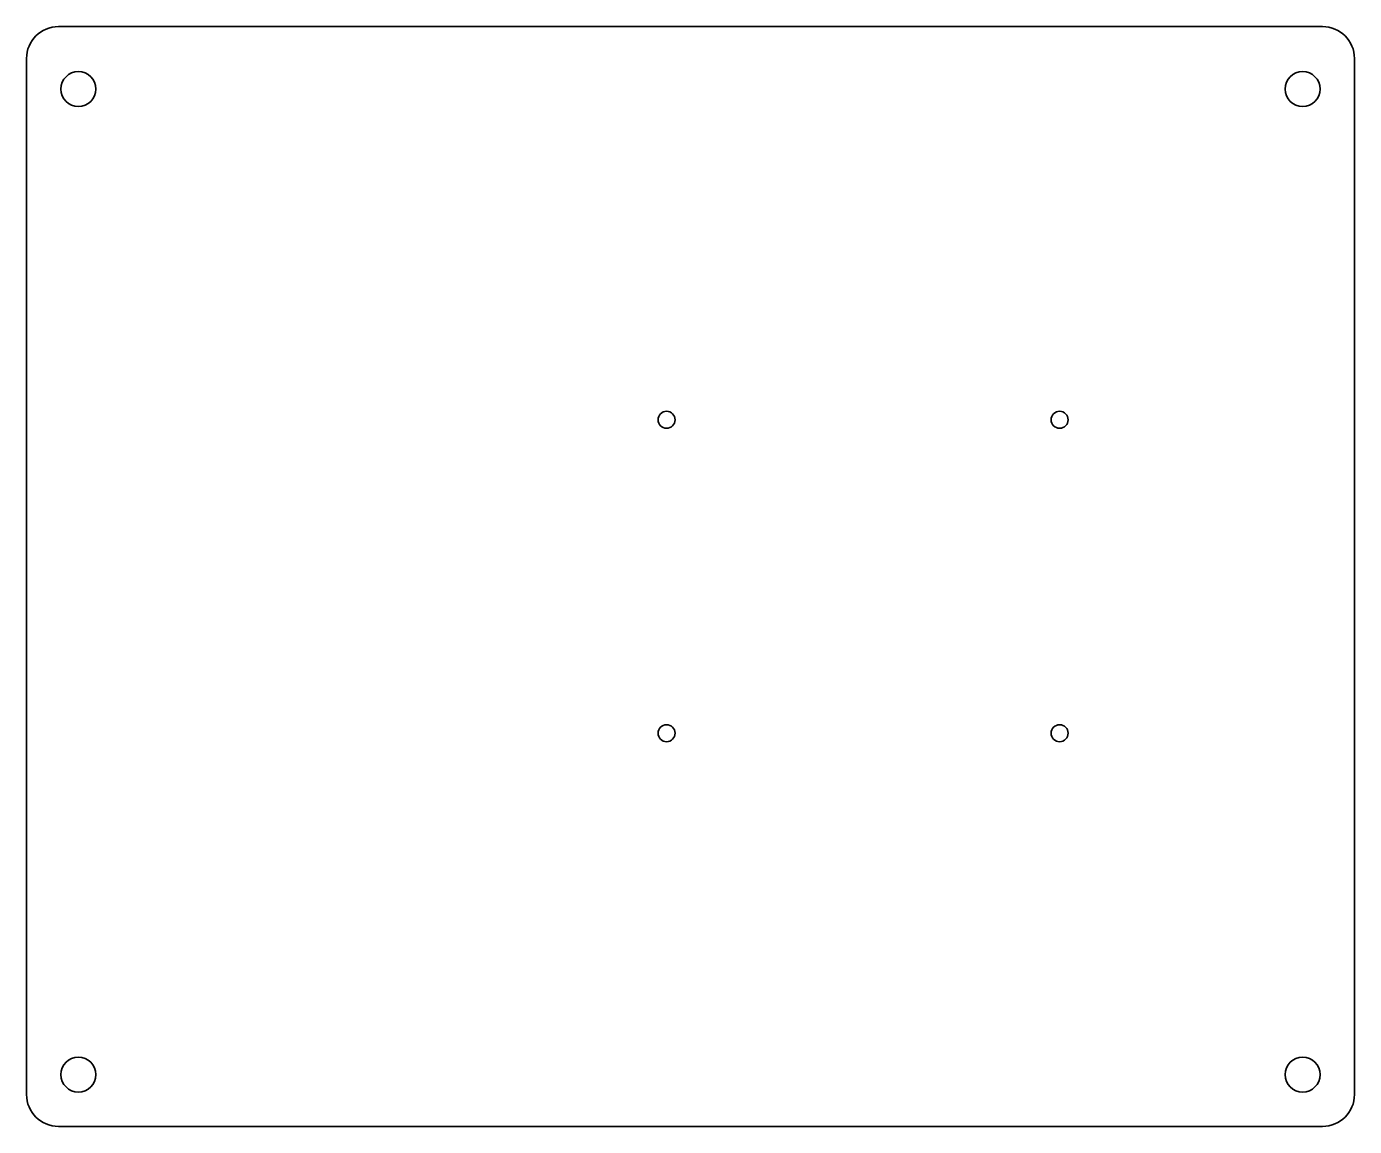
# Model space of a CAD drawing. Header units: inches. Extents: x 0 to 250, y 0 to 207.
import ezdxf

# ---------------------------------------------------------------- set-up
doc = ezdxf.new("R2010")
doc.units = ezdxf.units.IN
doc.header["$MEASUREMENT"] = 0
doc.layers.add('SIMUMAK Visible (ISO)', color=7, linetype='Continuous', lineweight=35)

# ---------------------------------------------------------------- blocks, each defined once
blk = doc.blocks.new('3DOF250-04-CEAF01_Sheet_3DOF250-04-CEAF01')
at = {"layer": 'SIMUMAK Visible (ISO)'}
for p, q in [((-119, 103.5), (119, 103.5)), ((-125, -97.5), (-125, 97.5)), ((125, 97.5), (125, -97.5)), ((119, -103.5), (-119, -103.5))]:
    blk.add_line(p, q, dxfattribs=at)
for centre, radius in [((-115.2375, 91.7375), 3.3), ((115.2375, 91.7375), 3.3), ((-4.5, 29.5), 1.6), ((69.5, 29.5), 1.6), ((-4.5, -29.5), 1.6), ((69.5, -29.5), 1.6), ((-115.2375, -93.7375), 3.3), ((115.2375, -93.7375), 3.3)]:
    blk.add_circle(centre, radius, dxfattribs=at)
at = {"layer": 'SIMUMAK Visible (ISO)', "extrusion": (0, 0, -1)}
for centre, start, end in [((119, 97.5), 0, 90), ((-119, 97.5), 90, 180), ((-119, -97.5), 180, 270), ((119, -97.5), 270, 360)]:
    blk.add_arc(centre, 6, start, end, dxfattribs=at)

msp = doc.modelspace()

# ---------------------------------------------------------------- block references
msp.add_blockref('3DOF250-04-CEAF01_Sheet_3DOF250-04-CEAF01', (125, 103.5))

doc.saveas('drawing.dxf')
